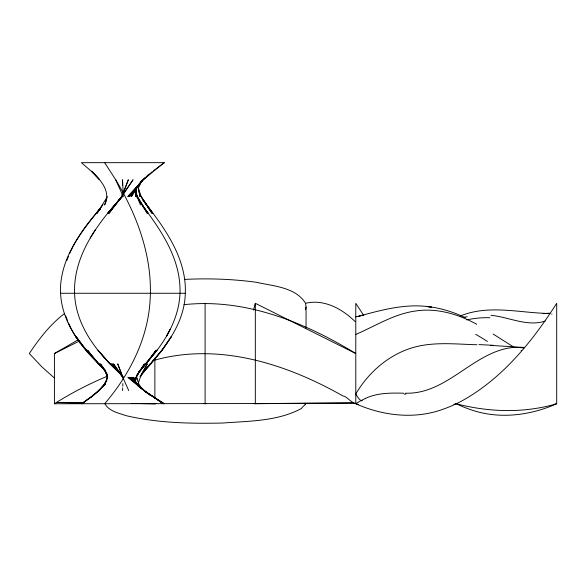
<?xml version="1.0" encoding="UTF-8"?>
<svg xmlns="http://www.w3.org/2000/svg" width="586" height="586" viewBox="0 0 586 586"><rect width="100%" height="100%" fill="white"/><g stroke="black" fill="none" stroke-linecap="round" stroke-linejoin="round"><path stroke-width="0.88" d="M104.916 370.249L86.105 350.164L75.814 336.291L86.354 350.164C68.65 330.878 56.747 304.332 61.537 277.801C65.984 250.933 83.402 228.804 100.331 208.455L96.397 213.326L100.265 208.25M122.188 193.966L122.115 196.632L122.738 194.94M122.43 185.073L122.569 179.741L123.28 196.632L115.684 179.741L104.645 162.666M136.135 189.051L135.835 196.632L135.644 191.578M135.578 381.479L135.769 377.311L135.088 378.981M122.525 390.613L122.664 387.954M122.752 386.181L122.884 383.515M123.111 379.083L123.199 377.311M146.991 205.342C166.556 230.613 186.619 259.796 185.315 293.264C184.502 325.464 162.293 351.278 141.812 373.941M305.562 309.437L306.053 307.064L305.555 303.306C295.637 287.067 273.149 286.129 256.404 282.284C232.635 279.039 208.565 278.211 184.612 279.405M183.989 304.669C244.955 298.047 304.654 322.256 355.783 353.534L255.328 303.306L253.526 310.097M106.864 198.31L104.594 205.005C111.443 191.366 100.602 180.18 91.658 171.222L99.591 179.741L91.321 171.222L81.359 162.666L164.519 162.666L153.561 170.687M138.34 383.149L140.318 377.311L147.306 363.833L140.12 376.52M123.36 193.255L128.341 179.741L123.294 192.406M66.841 260.47L68.394 256.485M122.291 194.94L121.617 196.632L109.011 213.326L121.69 196.632L108.154 213.326L121.925 196.632L107.692 213.326L122.262 196.632C97.833 222.958 73.323 255.415 74.569 293.264C75.675 325.977 97.496 353.424 120.921 374.249L110.314 363.833L123.053 376.666M163.985 162.666L143.292 179.741L127.821 196.632L143.138 179.741L129.609 196.632L141.885 180.444L138.399 188.209L139.995 196.632L138.362 188.209L141.241 196.632L151.972 213.326L141.072 196.632L152.814 213.326L142.552 199.533L145.892 203.891M69.712 253.291L72.803 246.86M134.941 380.277L139.556 370.594L136.128 377.311L144.405 363.833L136.406 375.809M135.3 189.739L131.389 196.632L141.937 180.473M73.191 246.061C80.89 231.719 91.072 218.886 101.737 206.653M107.436 196.632L96.961 213.326L100.638 208.25M90.229 237.967L95.371 229.807M305.409 403.527C306.397 404.56 301.424 407.175 301.673 408.347C277.786 421.371 249.321 421.004 222.863 423.026C190.545 423.744 157.817 423.077 126.202 415.686C118.716 413.123 108.388 411.042 104.85 403.454M78.209 339.763L54.417 353.534L54.417 403.761L355.995 403.454M123.111 194.427L133.066 179.741L123.58 193.695M139.402 183.975L136.516 188.209L143.196 179.741L149.115 174.269M140.852 181.858L141.812 180.444M101.356 206.792L103.004 204.617M136.479 375.89L145.636 363.833L139.973 370.572M140.23 376.6L150.265 363.833L144.53 370.572M100.418 208.455L96.419 213.326L100.506 208.455M104.645 403.761C129.44 374.894 147.775 339.067 150.082 300.589C152.917 257.789 137.585 215.875 115.684 179.741M150.954 363.152L161.897 350.164L171.552 336.291L162.212 350.164L151.562 362.463M138.472 372.593L146.185 363.833L156.001 350.164L146.104 363.833L157.019 350.164L146.031 363.152C165.648 342.385 181.836 315.122 179.887 285.565C178.107 255.437 160.425 229.419 142.859 206.067M145.702 177.309L143.028 179.741L145.643 177.47M147.042 176.093L149.056 174.269M148.251 175.199L152.177 171.793M64.423 313.649C50.162 324.417 39.167 338.796 29.3 353.534L41.862 366.865L54.513 378.117M81.359 403.761L90.94 397.205L81.901 403.761L99.093 390.613L91.167 397.205L105.692 383.984L98.675 390.613L104.865 383.984L101.898 387.302L106.857 380.651L104.528 383.984L107.736 377.311L106.227 380.651L107.648 373.956L107.179 377.311L105.165 370.594L106.645 373.575M153.129 360.58C218.014 341.909 286.107 363.73 342.839 395.916C347.132 396.136 352.596 404.838 356.654 403.205C357.848 402.443 359.072 401.71 360.309 401.022M54.417 403.761C71.104 393.111 88.801 384.057 107.011 376.307M54.417 353.534L79.733 340.876M365.276 398.509C377.208 392.774 390.73 392.898 403.666 393.199M355.783 334.445C375.34 326.014 393.902 314.008 415.386 311.027C436.643 307.679 458.215 314.089 476.748 324.3M545.192 321.099C527.026 327.025 508.97 316.975 490.922 315.334M460.193 315.979C488.292 304.581 518.214 312.572 547.185 313.444L543.024 313.451M304.91 403.966L305.555 403.761L305.16 403.175M355.783 316.887L362.243 315.29L358.881 316.184C382.416 309.774 406.882 303.021 431.45 307.108L427.106 306.544C440.306 307.884 453.161 311.869 465.101 317.612M453.879 404.34L456.245 403.761C488.966 412.28 524.082 413.364 556.7 403.761L556.7 303.306C532.359 341.448 502.642 378.19 462.544 400.546A107.67 62.167 -45 0 1 443.719 408.991C415.21 419.657 383.193 415.95 355.783 403.761L355.783 303.306L363.855 315.627M203.532 403.388L205.1 403.761L206.668 403.388M464.215 317.297L467.13 316.689M305.555 303.306C324.029 298.809 342.217 308.895 355.043 321.494M549.983 313.254L546.049 313.444L548.892 313.305M405.512 393.184C450.978 394.678 478.249 343.103 524.28 347.454M254.199 403.761L353.863 402.523M60.578 293.264L185.315 293.264M131.315 403.454L156.001 403.761M131.367 403.461L155.158 403.761M476.967 344.744C453.659 344.15 429.472 341.023 407.109 349.52C385.434 357.599 367.466 374.154 355.783 393.938A7.53 1.568 60.1 0 0 361.247 400.502L364.06 399.081A65.119 61.274 -75.7 0 1 365.298 398.553M490.724 345.41L512.523 346.729L523.921 347.989M355.783 403.761L358.376 404.472M513.797 347.124L493.163 334.049M164.519 403.761L146.72 392.642M305.057 403.439L305.555 403.761M556.099 403.373L556.7 403.761C529.297 415.95 497.28 419.657 468.763 408.991A107.67 62.167 45 0 1 456.245 403.761M163.985 403.761L143.973 390.613L163.245 403.761L144.398 390.613L127.96 377.311L146.112 392.261M146.566 392.642L150.133 395.176M150.258 395.176L144.105 390.613L129.469 377.311L141.277 388.716M146.075 392.261L137.629 383.984L140.772 387.961M102.25 367.349C90.2 356.288 79.322 343.704 71.492 329.273M101.957 366.895L98.602 363.833L87.556 350.164L98.565 363.833L103.165 368.323M109.963 363.833L97.979 350.164L109.978 363.833L121.317 374.249M103.825 368.968L98.858 363.833L105.898 371.92M122.481 376.029L110.996 363.833L122.708 376.637M141.402 388.621L130.993 377.311L138.399 386.416M100.177 364.507L102.535 367.202M122.76 376.637L112.058 363.833L123.038 377.311M105.26 370.213L100.47 363.833L107.157 375.062M140.179 202.441L141.79 204.617M142.259 205.342L148.097 213.326L138.728 199.533M122.54 376.6L113.508 363.833L122.848 377.311L117.705 363.833L122.789 377.311L128.744 390.613M139.219 386.921L132.443 377.311L136.267 383.244M137.747 198.083L136.758 196.632L137.717 198.149M138.67 199.665L147.284 213.326L136.172 194.105L140.457 205.005M141.973 389.141L138.831 383.984L136.589 377.311L137.139 379.809M68.467 322.981L71.118 328.482M136.37 383.149L133.769 377.311L134.619 380.644M65.669 315.847L67.786 321.399M135.688 189.051L137.227 196.632M306.053 307.064L306.053 328.094M255.328 303.306L255.328 403.761M205.1 303.306L205.1 403.761M154.872 358.105L154.872 398.282M554.861 404.047A64.826 35.856 48.8 0 1 555.213 404.516M521.474 350.538A39.474 18.444 21.1 0 1 521.122 350.377M475.737 334.306A94.104 23.433 32.2 0 1 487.464 341.477M361.657 400.89A12.724 0.923 -27.9 0 1 362.265 400.56M478.952 344.605A109.106 4.278 1.7 0 1 493.266 345.308M405.995 394.063A61.405 21.924 3.6 0 1 404.069 394.085M551.968 314.067A85.666 18.693 8.7 0 1 551.638 314.14M466.698 319.905A94.243 64.438 -37.6 0 1 489.874 317.759M170.204 329.273L166.497 336.291L170.204 329.273M150.866 363.833L146.434 368.323L150.888 363.833M83.769 402.86L56.337 402.523L83.791 402.868M80.377 343.257L75.594 336.291L80.377 343.257"/></g></svg>
